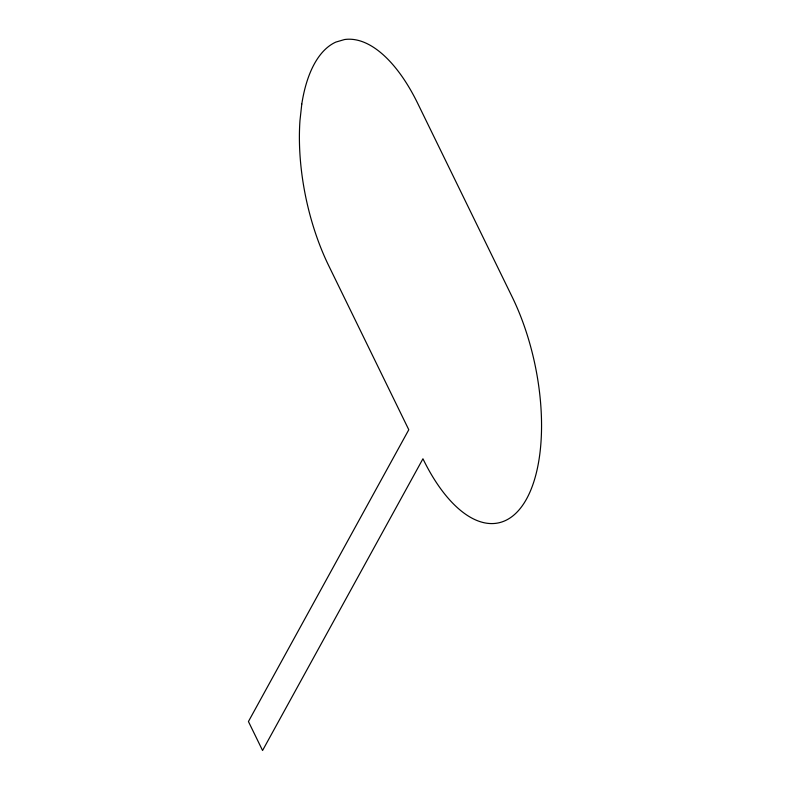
<?xml version="1.0" encoding="UTF-8"?>
<svg xmlns="http://www.w3.org/2000/svg" width="790" height="790" viewBox="0 0 790 790"><rect width="100%" height="100%" fill="white"/><g stroke="black" fill="none" stroke-linecap="round" stroke-linejoin="round"><path stroke-width="1.19" d="M301.78 104.112L299.963 120.603A147.898 68.612 78 0 0 328.689 265.628L408.786 429.74L248.435 721.537L262.566 750.5L422.946 458.773A147.898 68.612 78 0 0 526.525 499.023A147.898 68.612 78 0 0 512.266 297.139L417.772 103.52A147.898 68.612 78 0 0 344.499 39.549L335.869 42.077A147.898 68.612 78 0 0 301.78 104.112"/></g></svg>
